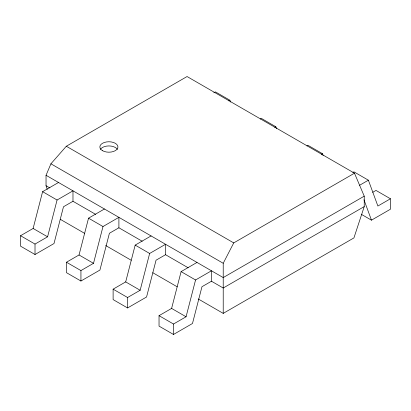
<?xml version="1.0" encoding="UTF-8"?>
<svg xmlns="http://www.w3.org/2000/svg" width="411" height="411" viewBox="0 0 411 411"><rect width="100%" height="100%" fill="white"/><g stroke="black" fill="none" stroke-linecap="round" stroke-linejoin="round"><path stroke-width="0.62" d="M95.609 214.337L72.978 201.277L63.489 206.754L53.995 243.548L35.012 254.507L20.55 246.158L20.55 235.719L33.121 228.465L42.61 191.67L58.516 182.489M20.55 235.719L35.012 244.072L47.584 236.813L57.072 200.018L72.978 190.838L72.978 201.277M142.206 241.242L118.902 227.786L109.408 233.268L99.919 270.063L80.936 281.021L66.469 272.673L66.469 262.233L79.04 254.974L88.535 218.179L104.435 208.999M66.469 262.233L80.936 270.582L93.503 263.328L102.997 226.533L118.902 217.347L118.902 227.786M188.171 267.782L165.546 254.717L156.052 260.199L146.563 296.994L127.58 307.952L113.117 299.598L113.117 289.164L125.684 281.905L135.178 245.11L151.084 235.929M113.117 289.164L127.58 297.513L140.151 290.258L149.64 253.464L165.546 244.278L165.546 254.717M47.229 189.337L46.042 185.721L46.042 175.286L50.918 163.804L66.32 146.244L187.062 76.538L354.482 173.195L364.233 196.16L364.233 206.599L223.219 288.013L211.465 281.232L201.976 286.708L192.482 323.503L173.499 334.462L159.036 326.113L159.036 315.674L171.608 308.42L181.097 271.625L197.003 262.439M159.036 315.674L173.499 324.027L186.07 316.768L195.559 279.973L211.465 270.792L211.465 281.232M364.233 206.599L353.928 237.912L223.219 313.377L198.272 298.972M223.219 313.377L223.219 263.276L233.741 242.906L354.482 173.195M213.792 92.84L215.441 91.889L229.903 100.238L230.566 102.041M228.804 100.87L229.903 100.238M260.261 119.036L261.36 118.399L275.822 126.752L276.485 128.556M274.728 127.384L275.822 126.752M306.909 145.962L308.003 145.33L322.465 153.683L323.128 155.481M321.371 154.315L322.465 153.683M352.828 172.476L353.928 171.844L368.39 180.193L377.879 206.029L390.45 198.77L390.45 209.209L371.467 220.168L361.29 214.29M359.615 185.258L368.39 180.193M364.233 196.16L223.219 277.574L46.042 175.286M372.705 192.312L375.988 190.421L390.45 198.77M66.32 146.244L233.741 242.906M50.918 163.804L223.219 263.276M46.042 185.721L49.839 187.914M42.61 191.67L57.072 200.018M88.535 218.179L102.997 226.533M135.178 245.11L149.64 253.464M181.097 271.625L195.559 279.973M60.232 219.279L84.625 233.361M105.689 245.521L131.191 260.245M152.81 272.729L177.203 286.811M33.121 228.465L47.584 236.813M79.04 254.974L93.503 263.328M125.684 281.905L140.151 290.258M171.608 308.42L186.07 316.768M363.961 199.741L371.467 220.168M173.499 324.027L173.499 334.462M127.58 297.513L127.58 307.952M80.936 270.582L80.936 281.021M35.012 244.072L35.012 254.507M100.387 149.378A9.052 5.225 0 0 1 108.9 145.931A9.052 5.225 0 0 1 117.407 149.378M102.498 150.673A9.052 5.225 0 0 0 117.638 148.33A9.052 5.225 0 0 0 106.557 141.934A9.052 5.225 0 0 0 102.498 150.673"/></g></svg>
